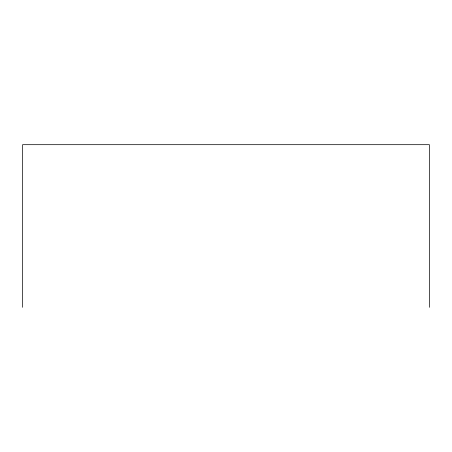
<?xml version="1.0" encoding="UTF-8"?>
<svg xmlns="http://www.w3.org/2000/svg" width="452" height="452" viewBox="0 0 452 452"><rect width="100%" height="100%" fill="white"/><g stroke="black" fill="none" stroke-linecap="round" stroke-linejoin="round"><path stroke-width="0.68" d="M429.4 307.315L429.4 144.685L22.6 144.685L22.6 307.315"/></g></svg>
